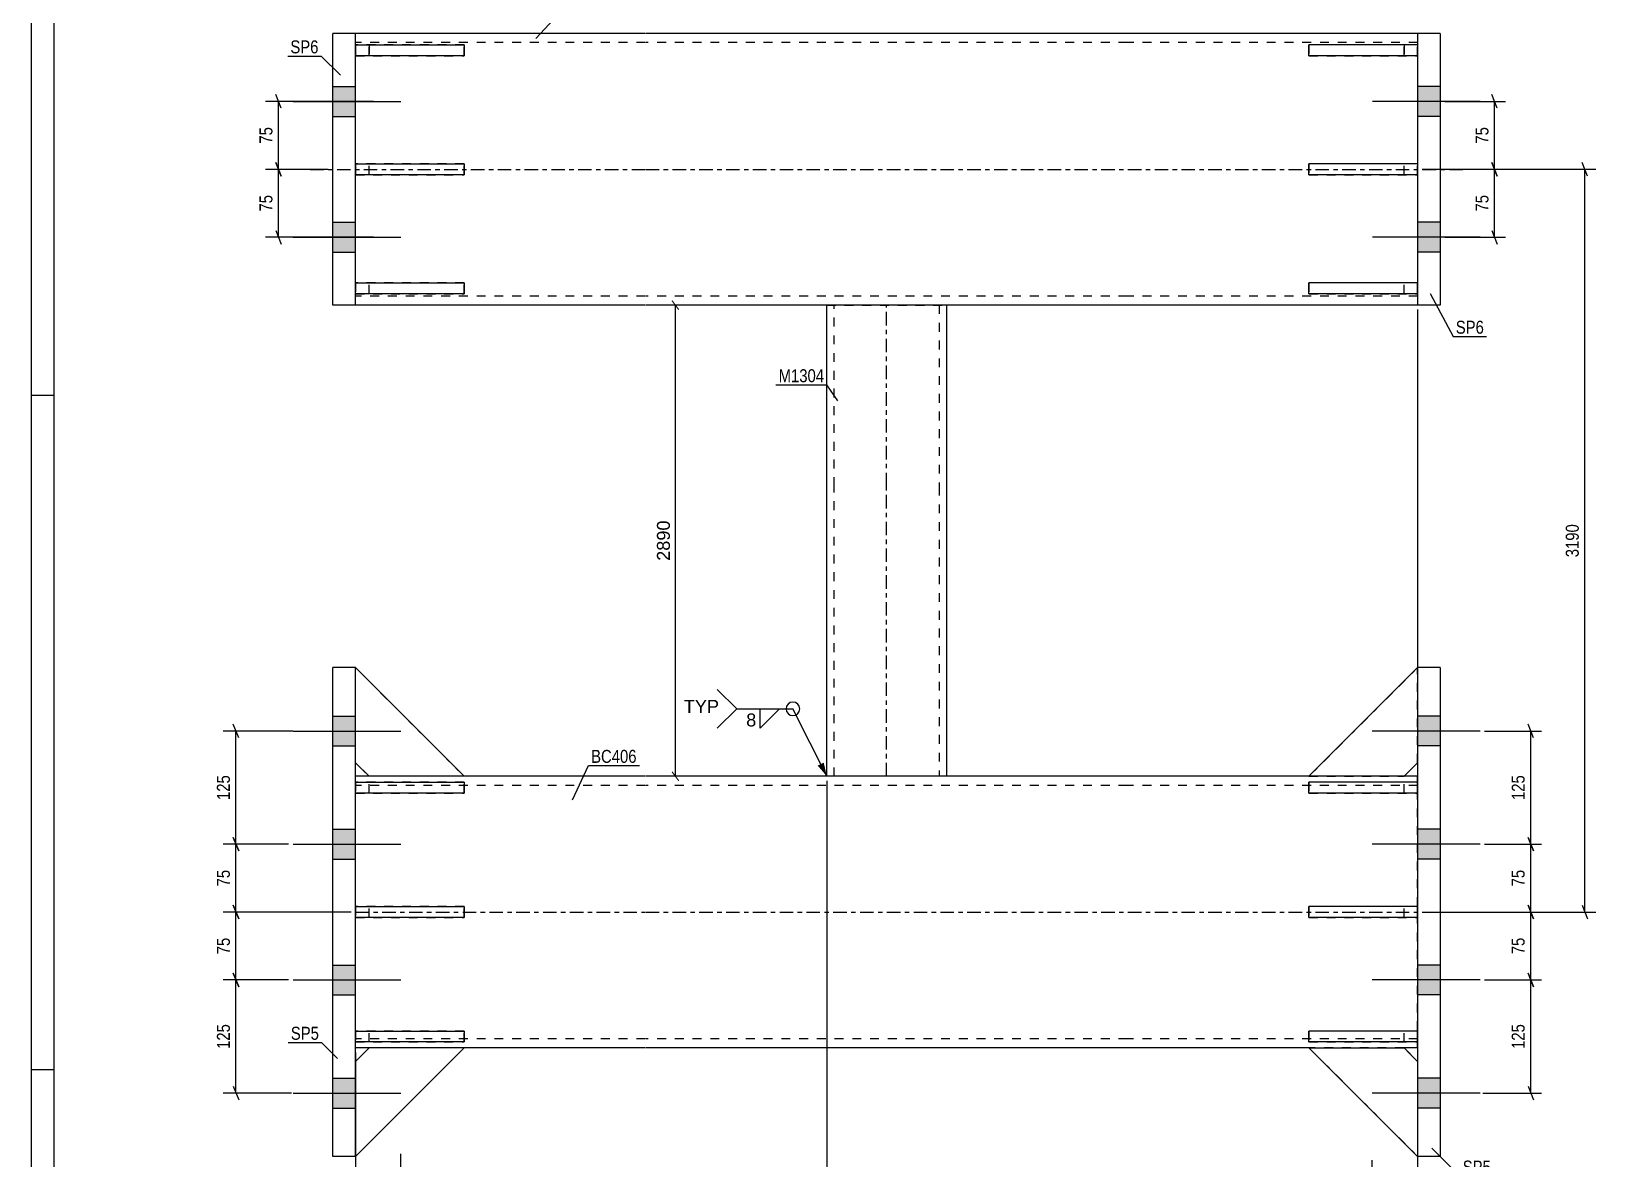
# Model space of a CAD drawing. Header units: millimetres. Extents: x 0 to 841, y 0 to 594.
# Drawn here: x 0 to 345.6, y 129.4 to 378.5 of the extents above; entities that cross this region are included whole.
import ezdxf

# ---------------------------------------------------------------- set-up
doc = ezdxf.new("R2010")
doc.units = ezdxf.units.MM
doc.linetypes.add('DXK_LINE_DOT2', pattern=[3.9198, 1.9599, -1.9599])
doc.linetypes.add('DXK_LINE_DOT3', pattern=[5.9187, 2.979, -0.9799, 0.9799, -0.9799])
doc.styles.add('Arial', font='ARIAL.TTF', dxfattribs={"height": 0.2})
doc.styles.add('Arial Narrow', font='ARIALN.TTF', dxfattribs={"height": 0.2})

# ---------------------------------------------------------------- blocks, each defined once
blk = doc.blocks.new('Unknown-122566933-1134')
at = {"color": 5, "linetype": 'Continuous'}
for p, q in [((0, 594), (0, 0)), ((5, 589), (5, 5)), ((5, 298), (0, 298)), ((5, 149), (0, 149))]:
    blk.add_line(p, q, dxfattribs=at)
blk = doc.blocks.new('Part-122566933-2838 - 2769')
at = {"color": 2, "linetype": 'Continuous'}
for p, q in [((311.22, 377.98), (306.22, 377.98)), ((306.22, 377.98), (306.22, 317.98)), ((311.22, 377.98), (311.22, 317.98)), ((311.22, 317.98), (306.22, 317.98))]:
    blk.add_line(p, q, dxfattribs=at)
blk = doc.blocks.new('Part-122566933-2773 - 2769')
at = {"color": 7, "linetype": 'DXK_LINE_DOT2'}
for p, q in [((95.62, 349.19), (71.62, 349.19)), ((71.62, 349.19), (71.62, 346.79)), ((74.62, 346.79), (74.62, 349.19)), ((95.62, 346.79), (95.62, 349.19)), ((71.62, 346.79), (95.62, 346.79))]:
    blk.add_line(p, q, dxfattribs=at)
blk = doc.blocks.new('Part-122566933-2771 - 2769')
at = {"color": 2, "linetype": 'Continuous'}
for p, q in [((71.62, 375.49), (95.62, 375.49)), ((71.62, 375.49), (71.62, 373.09)), ((95.62, 375.49), (95.62, 373.09)), ((95.62, 373.09), (71.62, 373.09))]:
    blk.add_line(p, q, dxfattribs=at)
at = {"color": 7, "linetype": 'DXK_LINE_DOT2'}
blk.add_line((74.62, 373.09), (74.62, 375.49), dxfattribs=at)
blk = doc.blocks.new('Part-122566933-2843 - 2769')
at = {"color": 2, "linetype": 'Continuous'}
for p, q in [((311.21, 237.88), (306.21, 237.88)), ((306.21, 237.88), (306.22, 129.88)), ((311.21, 237.88), (311.22, 129.88)), ((311.22, 129.88), (306.22, 129.88))]:
    blk.add_line(p, q, dxfattribs=at)
blk = doc.blocks.new('Part-122566933-2780 - 2769')
at = {"color": 2, "linetype": 'Continuous'}
for p, q in [((135.62, 377.98), (71.61, 377.98)), ((242.12, 377.98), (135.72, 377.98)), ((306.22, 377.98), (242.22, 377.98)), ((135.62, 317.98), (71.61, 317.98)), ((242.12, 317.98), (135.72, 317.98)), ((306.22, 317.98), (242.22, 317.98))]:
    blk.add_line(p, q, dxfattribs=at)
at = {"color": 7, "linetype": 'DXK_LINE_DOT2'}
for p, q in [((71.61, 317.98), (71.61, 377.98)), ((306.22, 377.98), (306.22, 317.98)), ((135.62, 375.98), (71.61, 375.98)), ((242.12, 375.98), (135.72, 375.98)), ((306.22, 375.98), (242.22, 375.98)), ((135.62, 319.98), (71.61, 319.98)), ((242.12, 319.98), (135.72, 319.98)), ((306.22, 319.98), (242.22, 319.98))]:
    blk.add_line(p, q, dxfattribs=at)
at = {"color": 7, "linetype": 'DXK_LINE_DOT3'}
for p, q in [((61.61, 347.98), (135.62, 347.98)), ((135.72, 347.98), (242.12, 347.98)), ((242.22, 347.98), (316.22, 347.98))]:
    blk.add_line(p, q, dxfattribs=at)
blk = doc.blocks.new('Part-122566933-2772 - 2769')
at = {"color": 2, "linetype": 'Continuous'}
for p, q in [((71.62, 320.49), (71.62, 322.89)), ((71.62, 322.89), (95.62, 322.89)), ((95.62, 322.89), (95.62, 320.49)), ((95.62, 320.49), (71.62, 320.49))]:
    blk.add_line(p, q, dxfattribs=at)
at = {"color": 7, "linetype": 'DXK_LINE_DOT2'}
blk.add_line((74.62, 320.49), (74.62, 322.89), dxfattribs=at)
blk = doc.blocks.new('Part-122566933-2774 - 2769')
at = {"color": 7, "linetype": 'DXK_LINE_DOT2'}
for p, q in [((95.62, 375.49), (71.62, 375.49)), ((71.62, 375.49), (71.62, 373.09)), ((74.62, 375.49), (74.62, 373.09)), ((95.62, 373.09), (95.62, 375.49)), ((71.62, 373.09), (95.62, 373.09))]:
    blk.add_line(p, q, dxfattribs=at)
blk = doc.blocks.new('Part-122566933-2775 - 2769')
at = {"color": 7, "linetype": 'DXK_LINE_DOT2'}
for p, q in [((95.62, 322.89), (71.62, 322.89)), ((71.62, 322.89), (71.62, 320.49)), ((74.62, 320.49), (74.62, 322.89)), ((95.62, 320.49), (95.62, 322.89)), ((71.62, 320.49), (95.62, 320.49))]:
    blk.add_line(p, q, dxfattribs=at)
blk = doc.blocks.new('Part-122566933-2855 - 2769')
at = {"color": 7, "linetype": 'DXK_LINE_DOT2'}
for p, q in [((306.22, 237.88), (282.22, 213.88)), ((306.22, 216.88), (306.22, 237.88)), ((303.22, 213.88), (306.22, 216.88)), ((282.22, 213.88), (303.22, 213.88))]:
    blk.add_line(p, q, dxfattribs=at)
blk = doc.blocks.new('Part-122566933-2785 - 2769')
at = {"color": 2, "linetype": 'Continuous'}
for p, q in [((74.62, 213.88), (71.61, 213.88)), ((135.62, 213.88), (95.62, 213.88)), ((242.12, 213.88), (135.72, 213.88)), ((282.22, 213.88), (242.22, 213.88)), ((306.21, 213.88), (303.22, 213.88)), ((74.61, 153.88), (71.61, 153.88)), ((135.62, 153.88), (95.61, 153.88)), ((242.12, 153.88), (135.72, 153.88)), ((282.22, 153.88), (242.22, 153.88)), ((306.21, 153.88), (303.22, 153.88))]:
    blk.add_line(p, q, dxfattribs=at)
at = {"color": 7, "linetype": 'DXK_LINE_DOT2'}
for p, q in [((71.61, 153.88), (71.61, 213.88)), ((135.62, 211.88), (71.61, 211.88)), ((95.62, 213.88), (74.62, 213.88)), ((242.12, 211.88), (135.72, 211.88)), ((306.21, 211.88), (242.22, 211.88)), ((303.22, 213.88), (282.22, 213.88)), ((306.21, 153.88), (306.21, 213.88)), ((135.62, 155.88), (71.61, 155.88)), ((242.12, 155.88), (135.72, 155.88)), ((306.21, 155.88), (242.22, 155.88)), ((95.61, 153.88), (74.61, 153.88)), ((303.22, 153.88), (282.22, 153.88))]:
    blk.add_line(p, q, dxfattribs=at)
at = {"color": 7, "linetype": 'DXK_LINE_DOT3'}
for p, q in [((71.61, 183.88), (135.62, 183.88)), ((135.72, 183.88), (242.12, 183.88)), ((242.22, 183.88), (306.21, 183.88))]:
    blk.add_line(p, q, dxfattribs=at)
blk = doc.blocks.new('Part-122566933-2857 - 2769')
at = {"color": 7, "linetype": 'DXK_LINE_DOT2'}
for p, q in [((74.62, 153.88), (71.62, 150.88)), ((71.62, 129.88), (95.62, 153.88)), ((95.62, 153.88), (74.62, 153.88)), ((71.62, 150.88), (71.62, 129.88))]:
    blk.add_line(p, q, dxfattribs=at)
blk = doc.blocks.new('Bolt-122566933-2786 - 2769')
at = {"linetype": 'Continuous'}
for points in [[(306.21, 227.18), (306.21, 220.58), (311.21, 220.58), (311.21, 227.18)], [(306.21, 227.18), (306.21, 220.58), (311.21, 220.58), (311.21, 227.18)], [(306.21, 227.18), (306.21, 220.58), (311.21, 220.58), (311.21, 227.18)], [(306.21, 202.18), (306.21, 195.58), (311.21, 195.58), (311.21, 202.18)], [(306.21, 202.18), (306.21, 195.58), (311.21, 195.58), (311.21, 202.18)], [(306.21, 172.18), (306.21, 165.58), (311.21, 165.58), (311.21, 172.18)], [(306.21, 172.18), (306.21, 165.58), (311.21, 165.58), (311.21, 172.18)], [(306.21, 147.18), (306.21, 140.58), (311.21, 140.58), (311.21, 147.18)], [(306.21, 147.18), (306.21, 140.58), (311.21, 140.58), (311.21, 147.18)], [(306.21, 147.18), (306.21, 140.58), (311.21, 140.58), (311.21, 147.18)]]:
    blk.add_hatch(color=1, dxfattribs=at).paths.add_polyline_path(points)
at = {"color": 1, "linetype": 'Continuous'}
for p, q in [((311.21, 227.18), (306.21, 227.18)), ((311.21, 227.18), (306.21, 227.18)), ((311.21, 227.18), (306.21, 227.18)), ((320.01, 223.88), (296.21, 223.88)), ((320.01, 223.88), (296.21, 223.88)), ((320.01, 223.88), (296.21, 223.88)), ((311.21, 220.58), (306.21, 220.58)), ((311.21, 220.58), (306.21, 220.58)), ((311.21, 220.58), (306.21, 220.58)), ((311.21, 202.18), (306.21, 202.18)), ((311.21, 202.18), (306.21, 202.18)), ((320.01, 198.88), (296.21, 198.88)), ((320.01, 198.88), (296.21, 198.88)), ((311.21, 195.58), (306.21, 195.58)), ((311.21, 195.58), (306.21, 195.58)), ((311.21, 172.18), (306.21, 172.18)), ((311.21, 172.18), (306.21, 172.18)), ((320.01, 168.88), (296.21, 168.88)), ((320.01, 168.88), (296.21, 168.88)), ((311.21, 165.58), (306.21, 165.58)), ((311.21, 165.58), (306.21, 165.58)), ((311.21, 147.18), (306.21, 147.18)), ((311.21, 147.18), (306.21, 147.18)), ((311.21, 147.18), (306.21, 147.18)), ((320.01, 143.88), (296.21, 143.88)), ((320.01, 143.88), (296.21, 143.88)), ((320.01, 143.88), (296.21, 143.88)), ((311.21, 140.58), (306.21, 140.58)), ((311.21, 140.58), (306.21, 140.58)), ((311.21, 140.58), (306.21, 140.58))]:
    blk.add_line(p, q, dxfattribs=at)
blk = doc.blocks.new('Part-122566933-2852 - 2769')
at = {"color": 7, "linetype": 'DXK_LINE_DOT2'}
for p, q in [((306.22, 157.58), (282.22, 157.58)), ((282.22, 157.58), (282.22, 155.18)), ((303.22, 155.18), (303.22, 157.58)), ((306.22, 155.18), (306.22, 157.58)), ((282.22, 155.18), (306.22, 155.18))]:
    blk.add_line(p, q, dxfattribs=at)
blk = doc.blocks.new('Bolt-122566933-2787 - 2769')
at = {"linetype": 'Continuous'}
for points in [[(306.22, 366.28), (306.22, 359.68), (311.22, 359.68), (311.22, 366.28)], [(306.22, 366.28), (306.22, 359.68), (311.22, 359.68), (311.22, 366.28)], [(306.22, 336.28), (306.22, 329.68), (311.22, 329.68), (311.22, 336.28)], [(306.22, 336.28), (306.22, 329.68), (311.22, 329.68), (311.22, 336.28)]]:
    blk.add_hatch(color=1, dxfattribs=at).paths.add_polyline_path(points)
at = {"color": 1, "linetype": 'Continuous'}
for p, q in [((320.02, 362.98), (296.22, 362.98)), ((320.02, 362.98), (296.22, 362.98)), ((311.22, 366.28), (306.22, 366.28)), ((311.22, 366.28), (306.22, 366.28)), ((311.22, 359.68), (306.22, 359.68)), ((311.22, 359.68), (306.22, 359.68)), ((311.22, 336.28), (306.22, 336.28)), ((311.22, 336.28), (306.22, 336.28)), ((320.02, 332.98), (296.22, 332.98)), ((320.02, 332.98), (296.22, 332.98)), ((311.22, 329.68), (306.22, 329.68)), ((311.22, 329.68), (306.22, 329.68))]:
    blk.add_line(p, q, dxfattribs=at)
blk = doc.blocks.new('Part-122566933-2851 - 2769')
at = {"color": 7, "linetype": 'DXK_LINE_DOT2'}
for p, q in [((306.22, 212.58), (282.22, 212.58)), ((282.22, 212.58), (282.22, 210.18)), ((303.22, 210.18), (303.22, 212.58)), ((306.22, 210.18), (306.22, 212.58)), ((282.22, 210.18), (306.22, 210.18))]:
    blk.add_line(p, q, dxfattribs=at)
blk = doc.blocks.new('Bolt-122566933-2788 - 2769')
at = {"linetype": 'Continuous'}
for points in [[(66.61, 227.18), (66.61, 220.58), (71.61, 220.58), (71.61, 227.18)], [(66.61, 227.18), (66.61, 220.58), (71.61, 220.58), (71.61, 227.18)], [(66.61, 227.18), (66.61, 220.58), (71.61, 220.58), (71.61, 227.18)], [(66.61, 202.18), (66.61, 195.58), (71.61, 195.58), (71.61, 202.18)], [(66.61, 202.18), (66.61, 195.58), (71.61, 195.58), (71.61, 202.18)], [(66.61, 172.18), (66.61, 165.58), (71.61, 165.58), (71.61, 172.18)], [(66.61, 172.18), (66.61, 165.58), (71.61, 165.58), (71.61, 172.18)], [(66.61, 147.18), (66.61, 140.58), (71.61, 140.58), (71.61, 147.18)], [(66.61, 147.18), (66.61, 140.58), (71.61, 140.58), (71.61, 147.18)], [(66.61, 147.18), (66.61, 140.58), (71.61, 140.58), (71.61, 147.18)]]:
    blk.add_hatch(color=1, dxfattribs=at).paths.add_polyline_path(points)
at = {"color": 1, "linetype": 'Continuous'}
for p, q in [((66.61, 227.18), (71.61, 227.18)), ((66.61, 227.18), (71.61, 227.18)), ((66.61, 227.18), (71.61, 227.18)), ((57.81, 223.88), (81.61, 223.88)), ((57.81, 223.88), (81.61, 223.88)), ((57.81, 223.88), (81.61, 223.88)), ((66.61, 220.58), (71.61, 220.58)), ((66.61, 220.58), (71.61, 220.58)), ((66.61, 220.58), (71.61, 220.58)), ((66.61, 202.18), (71.61, 202.18)), ((66.61, 202.18), (71.61, 202.18)), ((57.81, 198.88), (81.61, 198.88)), ((57.81, 198.88), (81.61, 198.88)), ((66.61, 195.58), (71.61, 195.58)), ((66.61, 195.58), (71.61, 195.58)), ((66.61, 172.18), (71.61, 172.18)), ((66.61, 172.18), (71.61, 172.18)), ((57.81, 168.88), (81.61, 168.88)), ((57.81, 168.88), (81.61, 168.88)), ((66.61, 165.58), (71.61, 165.58)), ((66.61, 165.58), (71.61, 165.58)), ((66.61, 147.18), (71.61, 147.18)), ((66.61, 147.18), (71.61, 147.18)), ((66.61, 147.18), (71.61, 147.18)), ((57.81, 143.88), (81.61, 143.88)), ((57.81, 143.88), (81.61, 143.88)), ((57.81, 143.88), (81.61, 143.88)), ((66.61, 140.58), (71.61, 140.58)), ((66.61, 140.58), (71.61, 140.58)), ((66.61, 140.58), (71.61, 140.58))]:
    blk.add_line(p, q, dxfattribs=at)
blk = doc.blocks.new('Bolt-122566933-2789 - 2769')
at = {"linetype": 'Continuous'}
for points in [[(66.61, 366.28), (66.61, 359.68), (71.61, 359.68), (71.61, 366.28)], [(66.61, 366.28), (66.61, 359.68), (71.61, 359.68), (71.61, 366.28)], [(66.61, 336.28), (66.61, 329.68), (71.61, 329.68), (71.61, 336.28)], [(66.61, 336.28), (66.61, 329.68), (71.61, 329.68), (71.61, 336.28)]]:
    blk.add_hatch(color=1, dxfattribs=at).paths.add_polyline_path(points)
at = {"color": 1, "linetype": 'Continuous'}
for p, q in [((57.81, 362.98), (81.61, 362.98)), ((57.81, 362.98), (81.61, 362.98)), ((66.61, 366.28), (71.61, 366.28)), ((66.61, 366.28), (71.61, 366.28)), ((66.61, 359.68), (71.61, 359.68)), ((66.61, 359.68), (71.61, 359.68)), ((66.61, 336.28), (71.61, 336.28)), ((66.61, 336.28), (71.61, 336.28)), ((57.81, 332.98), (81.61, 332.98)), ((57.81, 332.98), (81.61, 332.98)), ((66.61, 329.68), (71.61, 329.68)), ((66.61, 329.68), (71.61, 329.68))]:
    blk.add_line(p, q, dxfattribs=at)
blk = doc.blocks.new('Part-122566933-2848 - 2769')
at = {"color": 2, "linetype": 'Continuous'}
for p, q in [((175.72, 277.98), (175.72, 317.98)), ((202.12, 317.98), (202.12, 277.98)), ((175.72, 213.88), (175.72, 277.88)), ((202.12, 277.88), (202.12, 213.88))]:
    blk.add_line(p, q, dxfattribs=at)
at = {"color": 7, "linetype": 'DXK_LINE_DOT2'}
for p, q in [((175.72, 317.98), (202.12, 317.98)), ((177.32, 277.98), (177.32, 317.98)), ((200.52, 317.98), (200.52, 277.98)), ((177.32, 213.88), (177.32, 277.88)), ((200.52, 277.88), (200.52, 213.88)), ((202.12, 213.88), (175.72, 213.88))]:
    blk.add_line(p, q, dxfattribs=at)
at = {"color": 7, "linetype": 'DXK_LINE_DOT3'}
for p, q in [((188.92, 277.98), (188.92, 317.98)), ((188.92, 213.88), (188.92, 277.88))]:
    blk.add_line(p, q, dxfattribs=at)
blk = doc.blocks.new('Part-122566933-2817 - 2769')
at = {"color": 7, "linetype": 'DXK_LINE_DOT2'}
for p, q in [((95.62, 157.58), (71.62, 157.58)), ((71.62, 157.58), (71.62, 155.18)), ((74.62, 155.18), (74.62, 157.58)), ((95.62, 155.18), (95.62, 157.58)), ((71.62, 155.18), (95.62, 155.18))]:
    blk.add_line(p, q, dxfattribs=at)
blk = doc.blocks.new('Part-122566933-2810 - 2769')
at = {"color": 2, "linetype": 'Continuous'}
for p, q in [((71.62, 349.19), (95.62, 349.19)), ((71.62, 349.19), (71.62, 346.79)), ((95.62, 349.19), (95.62, 346.79)), ((95.62, 346.79), (71.62, 346.79))]:
    blk.add_line(p, q, dxfattribs=at)
at = {"color": 7, "linetype": 'DXK_LINE_DOT2'}
blk.add_line((74.62, 346.79), (74.62, 349.19), dxfattribs=at)
blk = doc.blocks.new('Part-122566933-2811 - 2769')
at = {"color": 7, "linetype": 'DXK_LINE_DOT2'}
for p, q in [((306.22, 322.89), (282.22, 322.89)), ((282.22, 322.89), (282.22, 320.49)), ((303.22, 320.49), (303.22, 322.89)), ((306.22, 320.49), (306.22, 322.89)), ((282.22, 320.49), (306.22, 320.49))]:
    blk.add_line(p, q, dxfattribs=at)
blk = doc.blocks.new('Part-122566933-2812 - 2769')
at = {"color": 7, "linetype": 'DXK_LINE_DOT2'}
for p, q in [((306.22, 375.49), (282.22, 375.49)), ((282.22, 375.49), (282.22, 373.09)), ((303.22, 375.49), (303.22, 373.09)), ((306.22, 373.09), (306.22, 375.49)), ((282.22, 373.09), (306.22, 373.09))]:
    blk.add_line(p, q, dxfattribs=at)
blk = doc.blocks.new('Part-122566933-2813 - 2769')
at = {"color": 7, "linetype": 'DXK_LINE_DOT2'}
for p, q in [((306.22, 349.19), (282.22, 349.19)), ((282.22, 349.19), (282.22, 346.79)), ((303.22, 346.79), (303.22, 349.19)), ((306.22, 346.79), (306.22, 349.19)), ((282.22, 346.79), (306.22, 346.79))]:
    blk.add_line(p, q, dxfattribs=at)
blk = doc.blocks.new('Part-122566933-2821 - 2769')
at = {"color": 2, "linetype": 'Continuous'}
for p, q in [((71.62, 210.18), (71.62, 212.58)), ((71.62, 212.58), (95.62, 212.58)), ((95.62, 212.58), (95.62, 210.18)), ((95.62, 210.18), (71.62, 210.18))]:
    blk.add_line(p, q, dxfattribs=at)
at = {"color": 7, "linetype": 'DXK_LINE_DOT2'}
blk.add_line((74.62, 210.18), (74.62, 212.58), dxfattribs=at)
blk = doc.blocks.new('Part-122566933-2814 - 2769')
at = {"color": 2, "linetype": 'Continuous'}
for p, q in [((282.22, 320.49), (282.22, 322.89)), ((306.22, 322.89), (282.22, 322.89)), ((306.22, 320.49), (306.22, 322.89)), ((306.22, 320.49), (282.22, 320.49))]:
    blk.add_line(p, q, dxfattribs=at)
at = {"color": 7, "linetype": 'DXK_LINE_DOT2'}
for p, q in [((303.22, 320.49), (303.22, 322.89)), ((306.22, 322.89), (306.22, 322.89)), ((306.22, 322.89), (306.22, 322.89)), ((306.22, 320.49), (306.22, 320.49)), ((306.22, 320.49), (306.22, 320.49))]:
    blk.add_line(p, q, dxfattribs=at)
blk = doc.blocks.new('Part-122566933-2815 - 2769')
at = {"color": 2, "linetype": 'Continuous'}
for p, q in [((282.22, 373.09), (282.22, 375.49)), ((306.22, 375.49), (282.22, 375.49)), ((306.22, 375.49), (306.22, 373.09)), ((306.22, 373.09), (282.22, 373.09))]:
    blk.add_line(p, q, dxfattribs=at)
at = {"color": 7, "linetype": 'DXK_LINE_DOT2'}
for p, q in [((303.22, 373.09), (303.22, 375.49)), ((306.22, 375.49), (306.22, 375.49)), ((306.22, 375.49), (306.22, 375.49)), ((306.22, 373.09), (306.22, 373.09)), ((306.22, 373.09), (306.22, 373.09))]:
    blk.add_line(p, q, dxfattribs=at)
blk = doc.blocks.new('Part-122566933-2816 - 2769')
at = {"color": 2, "linetype": 'Continuous'}
for p, q in [((282.22, 346.79), (282.22, 349.19)), ((306.22, 349.19), (282.22, 349.19)), ((306.22, 349.19), (306.22, 346.79)), ((306.22, 346.79), (282.22, 346.79))]:
    blk.add_line(p, q, dxfattribs=at)
at = {"color": 7, "linetype": 'DXK_LINE_DOT2'}
for p, q in [((303.22, 346.79), (303.22, 349.19)), ((306.22, 349.19), (306.22, 349.19)), ((306.22, 349.19), (306.22, 349.19)), ((306.22, 346.79), (306.22, 346.79)), ((306.22, 346.79), (306.22, 346.79))]:
    blk.add_line(p, q, dxfattribs=at)
blk = doc.blocks.new('Part-122566933-2818 - 2769')
at = {"color": 7, "linetype": 'DXK_LINE_DOT2'}
for p, q in [((95.62, 212.58), (71.62, 212.58)), ((71.62, 212.58), (71.62, 210.18)), ((74.62, 210.18), (74.62, 212.58)), ((95.62, 210.18), (95.62, 212.58)), ((71.62, 210.18), (95.62, 210.18))]:
    blk.add_line(p, q, dxfattribs=at)
blk = doc.blocks.new('Part-122566933-2819 - 2769')
at = {"color": 7, "linetype": 'DXK_LINE_DOT2'}
for p, q in [((95.62, 185.08), (71.62, 185.08)), ((71.62, 185.08), (71.62, 182.68)), ((74.62, 182.68), (74.62, 185.08)), ((95.62, 182.68), (95.62, 185.08)), ((71.62, 182.68), (95.62, 182.68))]:
    blk.add_line(p, q, dxfattribs=at)
blk = doc.blocks.new('Part-122566933-2820 - 2769')
at = {"color": 2, "linetype": 'Continuous'}
for p, q in [((71.62, 155.18), (71.62, 157.58)), ((71.62, 157.58), (95.62, 157.58)), ((95.62, 157.58), (95.62, 155.18)), ((95.62, 155.18), (71.62, 155.18))]:
    blk.add_line(p, q, dxfattribs=at)
at = {"color": 7, "linetype": 'DXK_LINE_DOT2'}
blk.add_line((74.62, 155.18), (74.62, 157.58), dxfattribs=at)
blk = doc.blocks.new('Part-122566933-2822 - 2769')
at = {"color": 2, "linetype": 'Continuous'}
for p, q in [((282.22, 210.18), (282.22, 212.58)), ((306.21, 212.58), (282.22, 212.58)), ((306.22, 210.18), (306.22, 212.58)), ((306.21, 210.18), (282.22, 210.18))]:
    blk.add_line(p, q, dxfattribs=at)
at = {"color": 7, "linetype": 'DXK_LINE_DOT2'}
for p, q in [((303.22, 210.18), (303.22, 212.58)), ((306.21, 212.58), (306.22, 212.58)), ((306.22, 212.58), (306.21, 212.58)), ((306.22, 210.18), (306.21, 210.18)), ((306.22, 210.18), (306.21, 210.18))]:
    blk.add_line(p, q, dxfattribs=at)
blk = doc.blocks.new('Part-122566933-2823 - 2769')
at = {"color": 2, "linetype": 'Continuous'}
for p, q in [((282.22, 182.68), (282.22, 185.08)), ((306.21, 185.08), (282.22, 185.08)), ((306.22, 182.68), (306.22, 185.08)), ((306.21, 182.68), (282.22, 182.68))]:
    blk.add_line(p, q, dxfattribs=at)
at = {"color": 7, "linetype": 'DXK_LINE_DOT2'}
for p, q in [((303.22, 182.68), (303.22, 185.08)), ((306.21, 185.08), (306.22, 185.08)), ((306.22, 185.08), (306.21, 185.08)), ((306.22, 182.68), (306.21, 182.68)), ((306.22, 182.68), (306.21, 182.68))]:
    blk.add_line(p, q, dxfattribs=at)
blk = doc.blocks.new('Part-122566933-2828 - 2769')
at = {"color": 2, "linetype": 'Continuous'}
for p, q in [((66.61, 317.98), (66.61, 377.98)), ((71.61, 377.98), (66.61, 377.98)), ((71.61, 317.98), (71.61, 377.98)), ((71.61, 317.98), (66.61, 317.98))]:
    blk.add_line(p, q, dxfattribs=at)
blk = doc.blocks.new('Part-122566933-2833 - 2769')
at = {"color": 2, "linetype": 'Continuous'}
for p, q in [((66.61, 129.88), (66.61, 237.88)), ((71.61, 237.88), (66.61, 237.88)), ((71.61, 129.88), (71.61, 237.88)), ((71.61, 129.88), (66.61, 129.88))]:
    blk.add_line(p, q, dxfattribs=at)
blk = doc.blocks.new('Part-122566933-2849 - 2769')
at = {"color": 2, "linetype": 'Continuous'}
for p, q in [((282.22, 155.18), (282.22, 157.58)), ((306.21, 157.58), (282.22, 157.58)), ((306.22, 155.18), (306.22, 157.58)), ((306.21, 155.18), (282.22, 155.18))]:
    blk.add_line(p, q, dxfattribs=at)
at = {"color": 7, "linetype": 'DXK_LINE_DOT2'}
for p, q in [((303.22, 155.18), (303.22, 157.58)), ((306.21, 157.58), (306.22, 157.58)), ((306.22, 157.58), (306.21, 157.58)), ((306.22, 155.18), (306.21, 155.18)), ((306.22, 155.18), (306.21, 155.18))]:
    blk.add_line(p, q, dxfattribs=at)
blk = doc.blocks.new('Part-122566933-2850 - 2769')
at = {"color": 7, "linetype": 'DXK_LINE_DOT2'}
for p, q in [((306.22, 185.08), (282.22, 185.08)), ((282.22, 185.08), (282.22, 182.68)), ((303.22, 182.68), (303.22, 185.08)), ((306.22, 182.68), (306.22, 185.08)), ((282.22, 182.68), (306.22, 182.68))]:
    blk.add_line(p, q, dxfattribs=at)
blk = doc.blocks.new('Part-122566933-2853 - 2769')
at = {"color": 7, "linetype": 'DXK_LINE_DOT2'}
for p, q in [((282.22, 153.88), (303.22, 153.88)), ((306.22, 129.88), (282.22, 153.88)), ((303.22, 153.88), (306.22, 150.88)), ((306.22, 150.88), (306.22, 129.88))]:
    blk.add_line(p, q, dxfattribs=at)
blk = doc.blocks.new('Part-122566933-2854 - 2769')
at = {"color": 2, "linetype": 'Continuous'}
for p, q in [((282.22, 153.88), (303.22, 153.88)), ((306.21, 129.89), (282.22, 153.88)), ((303.22, 153.88), (306.21, 150.89))]:
    blk.add_line(p, q, dxfattribs=at)
at = {"color": 7, "linetype": 'DXK_LINE_DOT2'}
for p, q in [((306.21, 150.89), (306.22, 150.88)), ((306.22, 150.88), (306.22, 129.88)), ((306.22, 129.88), (306.21, 129.89))]:
    blk.add_line(p, q, dxfattribs=at)
blk = doc.blocks.new('Part-122566933-2856 - 2769')
at = {"color": 2, "linetype": 'Continuous'}
for p, q in [((306.21, 237.88), (282.22, 213.88)), ((306.21, 216.88), (303.22, 213.88)), ((303.22, 213.88), (282.22, 213.88))]:
    blk.add_line(p, q, dxfattribs=at)
at = {"color": 7, "linetype": 'DXK_LINE_DOT2'}
for p, q in [((306.22, 237.88), (306.21, 237.88)), ((306.21, 237.88), (306.22, 237.88)), ((306.22, 216.88), (306.22, 237.88)), ((306.21, 216.88), (306.22, 216.88)), ((306.22, 216.88), (306.21, 216.88))]:
    blk.add_line(p, q, dxfattribs=at)
blk = doc.blocks.new('Part-122566933-2858 - 2769')
at = {"color": 2, "linetype": 'Continuous'}
for p, q in [((74.62, 153.88), (71.62, 150.88)), ((71.62, 129.88), (95.62, 153.88)), ((95.62, 153.88), (74.62, 153.88)), ((71.62, 150.88), (71.62, 129.88))]:
    blk.add_line(p, q, dxfattribs=at)
blk = doc.blocks.new('Part-122566933-2859 - 2769')
at = {"color": 7, "linetype": 'DXK_LINE_DOT2'}
for p, q in [((71.62, 216.88), (71.62, 237.88)), ((71.62, 237.88), (95.62, 213.88)), ((74.62, 213.88), (71.62, 216.88)), ((95.62, 213.88), (74.62, 213.88))]:
    blk.add_line(p, q, dxfattribs=at)
blk = doc.blocks.new('Part-122566933-2860 - 2769')
at = {"color": 2, "linetype": 'Continuous'}
for p, q in [((71.62, 216.88), (71.62, 237.88)), ((71.62, 237.88), (95.62, 213.88)), ((74.62, 213.88), (71.62, 216.88)), ((95.62, 213.88), (74.62, 213.88))]:
    blk.add_line(p, q, dxfattribs=at)
blk = doc.blocks.new('Part-122566933-2861 - 2769')
at = {"color": 2, "linetype": 'Continuous'}
for p, q in [((71.62, 182.68), (71.62, 185.08)), ((71.62, 185.08), (95.62, 185.08)), ((95.62, 185.08), (95.62, 182.68)), ((95.62, 182.68), (71.62, 182.68))]:
    blk.add_line(p, q, dxfattribs=at)
at = {"color": 7, "linetype": 'DXK_LINE_DOT2'}
blk.add_line((74.62, 182.68), (74.62, 185.08), dxfattribs=at)
blk = doc.blocks.new('StraightDimension-122566933-3057 - 2769')
at = {"color": 7, "linetype": 'Continuous'}
for p, q in [((75.61, 362.99), (51.76, 362.99)), ((55.21, 361.49), (54.01, 364.49)), ((54.61, 347.98), (54.61, 362.99)), ((54.01, 349.48), (55.21, 346.48)), ((65.61, 347.98), (51.76, 347.98))]:
    blk.add_line(p, q, dxfattribs=at)
at = {"color": 0}
blk.add_wipeout([(53.86, 357.91), (49.66, 357.91), (49.66, 353.06), (53.86, 353.06)], dxfattribs=at)
at = {"color": 3, "style": 'Arial Narrow'}
blk.add_text('75', height=2.863, rotation=90.0002, dxfattribs=at).set_placement((53.26, 353.66))
blk = doc.blocks.new('StraightDimension-122566933-3014 - 2769')
at = {"color": 7, "linetype": 'Continuous'}
for p, q in [((175.72, 212.88), (175.72, 109.02)), ((71.62, 152.88), (71.62, 113.59)), ((73.12, 116.82), (70.12, 115.62)), ((71.62, 116.22), (175.72, 116.22)), ((174.22, 115.62), (177.22, 116.82))]:
    blk.add_line(p, q, dxfattribs=at)
at = {"color": 0}
blk.add_wipeout([(127.21, 116.97), (127.21, 120.47), (120.12, 120.47), (120.12, 116.97)], dxfattribs=at)
at = {"color": 0, "linetype": 'Continuous'}
for points in [[(71.12, 115.62), (67.62, 115.62), (67.62, 113.09), (71.12, 113.09)], [(175.22, 115.62), (171.72, 115.62), (171.72, 108.52), (175.22, 108.52)]]:
    blk.add_wipeout(points, dxfattribs=at)
at = {"color": 3, "style": 'Arial Narrow'}
blk.add_text('2271', height=2.386, dxfattribs=at).set_placement((120.62, 117.47))
at = {"color": 3, "linetype": 'Continuous', "style": 'Arial Narrow'}
for s, height, p in [('0', 2.39, (70.62, 113.59)), ('2271', 2.386, (174.72, 109.02))]:
    blk.add_text(s, height=height, rotation=90.0002, dxfattribs=at).set_placement(p)
blk = doc.blocks.new('StraightDimension-122566933-4610 - 2769')
at = {"color": 7, "linetype": 'Continuous'}
for p, q in [((56.81, 198.88), (42.36, 198.88)), ((45.81, 197.38), (44.61, 200.38)), ((45.21, 183.88), (45.21, 198.88)), ((70.62, 183.88), (42.36, 183.88)), ((44.61, 185.38), (45.81, 182.38))]:
    blk.add_line(p, q, dxfattribs=at)
at = {"color": 0}
blk.add_wipeout([(44.46, 193.81), (40.26, 193.81), (40.26, 188.95), (44.46, 188.95)], dxfattribs=at)
at = {"color": 3, "style": 'Arial Narrow'}
blk.add_text('75', height=2.863, rotation=90.0002, dxfattribs=at).set_placement((43.86, 189.55))
blk = doc.blocks.new('StraightDimension-122566933-3024 - 2769')
at = {"color": 7, "linetype": 'Continuous'}
for p, q in [((306.22, 316.98), (306.22, 109.02)), ((175.72, 212.88), (175.72, 109.02)), ((177.22, 116.82), (174.22, 115.62)), ((175.72, 116.22), (306.22, 116.22)), ((304.72, 115.62), (307.72, 116.82))]:
    blk.add_line(p, q, dxfattribs=at)
at = {"color": 0}
blk.add_wipeout([(244.51, 116.97), (244.51, 120.47), (237.42, 120.47), (237.42, 116.97)], dxfattribs=at)
at = {"color": 0, "linetype": 'Continuous'}
blk.add_wipeout([(305.72, 115.62), (302.22, 115.62), (302.22, 108.52), (305.72, 108.52)], dxfattribs=at)
at = {"color": 3, "style": 'Arial Narrow'}
blk.add_text('2405', height=2.386, dxfattribs=at).set_placement((237.92, 117.47))
at = {"color": 3, "linetype": 'Continuous', "style": 'Arial Narrow'}
blk.add_text('4676', height=2.386, rotation=90.0002, dxfattribs=at).set_placement((305.22, 109.02))
blk = doc.blocks.new('StraightDimension-122566933-3033 - 2769')
at = {"linetype": 'Continuous'}
for points in [[(141.44, 318.88), (141.59, 319.08), (143.09, 317.08), (142.94, 316.88)], [(143.09, 212.98), (142.94, 212.78), (141.44, 214.78), (141.59, 214.98)]]:
    blk.add_hatch(color=7, dxfattribs=at).paths.add_polyline_path(points)
at = {"color": 7, "linetype": 'Continuous'}
for p, q in [((203.75, 317.98), (139.56, 317.98)), ((142.26, 213.88), (142.26, 317.98)), ((174.72, 213.88), (139.56, 213.88))]:
    blk.add_line(p, q, dxfattribs=at)
at = {"color": 0}
blk.add_wipeout([(141.66, 270.98), (137.46, 270.98), (137.46, 260.89), (141.66, 260.89)], dxfattribs=at)
at = {"color": 3, "style": 'Arial'}
blk.add_text('2890', height=2.865, rotation=90.0002, dxfattribs=at).set_placement((141.06, 261.49))
blk = doc.blocks.new('StraightDimension-122566933-3067 - 2769')
at = {"color": 7, "linetype": 'Continuous'}
for p, q in [((55.21, 346.48), (54.01, 349.48)), ((65.61, 347.98), (51.76, 347.98)), ((54.61, 332.98), (54.61, 347.98)), ((75.61, 332.98), (51.76, 332.98)), ((54.01, 334.48), (55.21, 331.48))]:
    blk.add_line(p, q, dxfattribs=at)
at = {"color": 0}
blk.add_wipeout([(53.86, 342.91), (49.66, 342.91), (49.66, 338.06), (53.86, 338.06)], dxfattribs=at)
at = {"color": 3, "style": 'Arial Narrow'}
blk.add_text('75', height=2.863, rotation=90.0002, dxfattribs=at).set_placement((53.26, 338.66))
blk = doc.blocks.new('StraightDimension-122566933-3105 - 2769')
at = {"color": 7, "linetype": 'Continuous'}
for p, q in [((312.22, 362.99), (325.62, 362.99)), ((323.82, 361.49), (322.62, 364.49)), ((323.22, 347.99), (323.22, 362.99)), ((322.62, 349.49), (323.82, 346.49)), ((307.22, 347.99), (325.62, 347.99))]:
    blk.add_line(p, q, dxfattribs=at)
at = {"color": 0}
blk.add_wipeout([(322.47, 357.91), (318.27, 357.91), (318.27, 353.06), (322.47, 353.06)], dxfattribs=at)
at = {"color": 3, "style": 'Arial Narrow'}
blk.add_text('75', height=2.863, rotation=90.0002, dxfattribs=at).set_placement((321.87, 353.66))
blk = doc.blocks.new('StraightDimension-122566933-3114 - 2769')
at = {"color": 7, "linetype": 'Continuous'}
for p, q in [((323.82, 346.49), (322.62, 349.49)), ((307.22, 347.99), (325.62, 347.99)), ((323.22, 332.98), (323.22, 347.99)), ((312.22, 332.98), (325.62, 332.98)), ((322.62, 334.48), (323.82, 331.48))]:
    blk.add_line(p, q, dxfattribs=at)
at = {"color": 0}
blk.add_wipeout([(322.47, 342.91), (318.27, 342.91), (318.27, 338.06), (322.47, 338.06)], dxfattribs=at)
at = {"color": 3, "style": 'Arial Narrow'}
blk.add_text('75', height=2.863, rotation=90.0002, dxfattribs=at).set_placement((321.87, 338.66))
blk = doc.blocks.new('StraightDimension-122566933-3124 - 2769')
at = {"color": 7, "linetype": 'Continuous'}
for p, q in [((343.76, 346.49), (342.56, 349.49)), ((307.22, 347.99), (345.56, 347.99)), ((343.16, 183.88), (343.16, 347.99)), ((307.22, 183.88), (345.56, 183.88)), ((342.56, 185.38), (343.76, 182.38))]:
    blk.add_line(p, q, dxfattribs=at)
at = {"color": 0}
blk.add_wipeout([(342.41, 270.19), (338.21, 270.19), (338.21, 261.68), (342.41, 261.68)], dxfattribs=at)
at = {"color": 3, "style": 'Arial Narrow'}
blk.add_text('3190', height=2.863, rotation=90.0002, dxfattribs=at).set_placement((341.81, 262.28))
blk = doc.blocks.new('StraightDimension-122566933-4609 - 2769')
at = {"color": 7, "linetype": 'Continuous'}
for p, q in [((45.81, 222.38), (44.61, 225.38)), ((57.8, 223.88), (42.36, 223.88)), ((45.21, 198.88), (45.21, 223.88)), ((56.81, 198.88), (42.36, 198.88)), ((44.61, 200.38), (45.81, 197.38))]:
    blk.add_line(p, q, dxfattribs=at)
at = {"color": 0}
blk.add_wipeout([(44.46, 214.72), (40.26, 214.72), (40.26, 208.04), (44.46, 208.04)], dxfattribs=at)
at = {"color": 3, "style": 'Arial Narrow'}
blk.add_text('125', height=2.863, rotation=90.0002, dxfattribs=at).set_placement((43.86, 208.64))
blk = doc.blocks.new('StraightDimension-122566933-4611 - 2769')
at = {"color": 7, "linetype": 'Continuous'}
for p, q in [((70.62, 183.88), (42.36, 183.88)), ((45.81, 182.38), (44.61, 185.38)), ((45.21, 168.88), (45.21, 183.88)), ((44.61, 170.38), (45.81, 167.38)), ((56.81, 168.88), (42.36, 168.88))]:
    blk.add_line(p, q, dxfattribs=at)
at = {"color": 0}
blk.add_wipeout([(44.46, 178.81), (40.26, 178.81), (40.26, 173.95), (44.46, 173.95)], dxfattribs=at)
at = {"color": 3, "style": 'Arial Narrow'}
blk.add_text('75', height=2.863, rotation=90.0002, dxfattribs=at).set_placement((43.86, 174.55))
blk = doc.blocks.new('StraightDimension-122566933-4612 - 2769')
at = {"color": 7, "linetype": 'Continuous'}
for p, q in [((45.81, 167.38), (44.61, 170.38)), ((56.81, 168.88), (42.36, 168.88)), ((45.21, 143.88), (45.21, 168.88)), ((44.61, 145.38), (45.81, 142.38)), ((57.45, 143.88), (42.36, 143.88))]:
    blk.add_line(p, q, dxfattribs=at)
at = {"color": 0}
blk.add_wipeout([(44.46, 159.72), (40.26, 159.72), (40.26, 153.04), (44.46, 153.04)], dxfattribs=at)
at = {"color": 3, "style": 'Arial Narrow'}
blk.add_text('125', height=2.863, rotation=90.0002, dxfattribs=at).set_placement((43.86, 153.64))
blk = doc.blocks.new('StraightDimension-122566933-4925 - 2769')
at = {"color": 7, "linetype": 'Continuous'}
for p, q in [((331.81, 222.38), (330.61, 225.38)), ((321.01, 223.88), (333.61, 223.88)), ((331.21, 198.88), (331.21, 223.88)), ((321.01, 198.88), (333.61, 198.88)), ((330.61, 200.38), (331.81, 197.38))]:
    blk.add_line(p, q, dxfattribs=at)
at = {"color": 0}
blk.add_wipeout([(330.46, 214.73), (326.26, 214.73), (326.26, 208.04), (330.46, 208.04)], dxfattribs=at)
at = {"color": 3, "style": 'Arial Narrow'}
blk.add_text('125', height=2.863, rotation=90.0002, dxfattribs=at).set_placement((329.86, 208.64))
blk = doc.blocks.new('StraightDimension-122566933-4926 - 2769')
at = {"color": 7, "linetype": 'Continuous'}
for p, q in [((321.01, 198.88), (333.61, 198.88)), ((331.81, 197.38), (330.61, 200.38)), ((331.21, 183.88), (331.21, 198.88)), ((307.22, 183.88), (333.61, 183.88)), ((330.61, 185.38), (331.81, 182.38))]:
    blk.add_line(p, q, dxfattribs=at)
at = {"color": 0}
blk.add_wipeout([(330.46, 193.81), (326.26, 193.81), (326.26, 188.96), (330.46, 188.96)], dxfattribs=at)
at = {"color": 3, "style": 'Arial Narrow'}
blk.add_text('75', height=2.863, rotation=90.0002, dxfattribs=at).set_placement((329.86, 189.56))
blk = doc.blocks.new('StraightDimension-122566933-4927 - 2769')
at = {"color": 7, "linetype": 'Continuous'}
for p, q in [((307.22, 183.88), (333.61, 183.88)), ((331.81, 182.38), (330.61, 185.38)), ((331.21, 168.88), (331.21, 183.88)), ((330.61, 170.38), (331.81, 167.38)), ((321.01, 168.88), (333.61, 168.88))]:
    blk.add_line(p, q, dxfattribs=at)
at = {"color": 0}
blk.add_wipeout([(330.46, 178.81), (326.26, 178.81), (326.26, 173.96), (330.46, 173.96)], dxfattribs=at)
at = {"color": 3, "style": 'Arial Narrow'}
blk.add_text('75', height=2.863, rotation=90.0002, dxfattribs=at).set_placement((329.86, 174.56))
blk = doc.blocks.new('StraightDimension-122566933-4928 - 2769')
at = {"color": 7, "linetype": 'Continuous'}
for p, q in [((331.81, 167.38), (330.61, 170.38)), ((321.01, 168.88), (333.61, 168.88)), ((331.21, 143.88), (331.21, 168.88)), ((330.61, 145.38), (331.81, 142.38)), ((320.6, 143.88), (333.61, 143.88))]:
    blk.add_line(p, q, dxfattribs=at)
at = {"color": 0}
blk.add_wipeout([(330.46, 159.73), (326.26, 159.73), (326.26, 153.04), (330.46, 153.04)], dxfattribs=at)
at = {"color": 3, "style": 'Arial Narrow'}
blk.add_text('125', height=2.863, rotation=90.0002, dxfattribs=at).set_placement((329.86, 153.64))
blk = doc.blocks.new('Mark-122566933-2781 - 2769')
at = {"color": 0}
blk.add_wipeout([(133.71, 216.85), (133.71, 219.85), (123.66, 219.85), (123.66, 216.85)], dxfattribs=at)
blk.add_wipeout([(133.71, 216.85), (133.71, 219.85), (123.66, 219.85), (123.66, 216.85)], dxfattribs=at)
at = {"color": 30, "linetype": 'Continuous'}
for p, q in [((119.51, 208.71), (123.06, 216.25)), ((123.06, 216.25), (134.31, 216.25))]:
    blk.add_line(p, q, dxfattribs=at)
at = {"color": 3, "style": 'Arial Narrow'}
blk.add_text('BC406', height=2.863, dxfattribs=at).set_placement((123.66, 216.85))
blk = doc.blocks.new('Mark-122566933-2824 - 2769')
at = {"color": 0}
blk.add_wipeout([(63.45, 373.61), (63.45, 376.61), (57.23, 376.61), (57.23, 373.61)], dxfattribs=at)
blk.add_wipeout([(63.45, 373.61), (63.45, 376.61), (57.23, 376.61), (57.23, 373.61)], dxfattribs=at)
at = {"color": 30, "linetype": 'Continuous'}
for p in [(56.63, 373.01), (68.29, 368.77)]:
    blk.add_line(p, (64.05, 373.01), dxfattribs=at)
at = {"color": 3, "style": 'Arial Narrow'}
blk.add_text('SP6', height=2.863, dxfattribs=at).set_placement((57.23, 373.61))
blk = doc.blocks.new('Mark-122566933-2776 - 2769')
at = {"color": 0}
blk.add_wipeout([(125.81, 381.71), (125.81, 384.71), (115.94, 384.71), (115.94, 381.71)], dxfattribs=at)
blk.add_wipeout([(125.81, 381.71), (125.81, 384.71), (115.94, 384.71), (115.94, 381.71)], dxfattribs=at)
at = {"color": 30, "linetype": 'Continuous'}
for p, q in [((111.47, 376.88), (115.34, 381.11)), ((115.34, 381.11), (126.41, 381.11))]:
    blk.add_line(p, q, dxfattribs=at)
at = {"color": 3, "style": 'Arial Narrow'}
blk.add_text('TR599', height=2.863, dxfattribs=at).set_placement((115.94, 381.71))
blk = doc.blocks.new('SectionMark-122566933-3154 - 2769')
at = {"color": 6, "linetype": 'Continuous'}
for p, q in [((301.71, 398.59), (304.21, 397.34)), ((296.21, 397.34), (304.21, 397.34)), ((296.21, 121.03), (304.21, 121.03)), ((304.21, 121.03), (301.71, 119.78))]:
    blk.add_line(p, q, dxfattribs=at)
at = {"color": 0, "linetype": 'Continuous'}
for points in [[(300.33, 392.09), (300.33, 395.59), (297.21, 395.59), (297.21, 392.09)], [(300.33, 122.78), (300.33, 126.28), (297.21, 126.28), (297.21, 122.78)]]:
    blk.add_wipeout(points, dxfattribs=at)
at = {"linetype": 'Continuous'}
for points in [[(301.71, 396.09), (301.71, 397.34), (304.21, 397.34)], [(301.71, 121.03), (301.71, 122.28), (304.21, 121.03)]]:
    blk.add_hatch(color=6, dxfattribs=at).paths.add_polyline_path(points)
at = {"color": 6, "linetype": 'Continuous'}
for p, q in [((301.71, 396.09), (301.71, 398.59)), ((296.21, 397.34), (296.21, 389.34)), ((304.21, 397.34), (301.71, 396.09)), ((296.21, 121.03), (296.21, 129.03)), ((304.21, 121.03), (301.71, 122.28)), ((301.71, 122.28), (301.71, 119.78))]:
    blk.add_line(p, q, dxfattribs=at)
at = {"color": 3, "linetype": 'Continuous', "style": 'Arial'}
for p in [(297.21, 392.09), (297.21, 122.78)]:
    blk.add_text('A', height=3.34, dxfattribs=at).set_placement(p)
blk = doc.blocks.new('Mark-122566933-2829 - 2769')
at = {"color": 0}
blk.add_wipeout([(63.54, 155.67), (63.54, 158.67), (57.33, 158.67), (57.33, 155.67)], dxfattribs=at)
blk.add_wipeout([(63.54, 155.67), (63.54, 158.67), (57.33, 158.67), (57.33, 155.67)], dxfattribs=at)
at = {"color": 30, "linetype": 'Continuous'}
for p in [(56.73, 155.07), (67.67, 151.54)]:
    blk.add_line(p, (64.14, 155.07), dxfattribs=at)
at = {"color": 3, "style": 'Arial Narrow'}
blk.add_text('SP5', height=2.863, dxfattribs=at).set_placement((57.33, 155.67))
blk = doc.blocks.new('Mark-122566933-2834 - 2769')
at = {"color": 0}
blk.add_wipeout([(320.86, 311.67), (320.86, 314.67), (314.65, 314.67), (314.65, 311.67)], dxfattribs=at)
blk.add_wipeout([(320.86, 311.67), (320.86, 314.67), (314.65, 314.67), (314.65, 311.67)], dxfattribs=at)
at = {"color": 30, "linetype": 'Continuous'}
for p, q in [((309.01, 320.53), (314.05, 311.07)), ((314.05, 311.07), (321.46, 311.07))]:
    blk.add_line(p, q, dxfattribs=at)
at = {"color": 3, "style": 'Arial Narrow'}
blk.add_text('SP6', height=2.863, dxfattribs=at).set_placement((314.65, 311.67))
blk = doc.blocks.new('Mark-122566933-2839 - 2769')
at = {"color": 0}
blk.add_wipeout([(322.39, 126.1), (322.39, 129.1), (316.18, 129.1), (316.18, 126.1)], dxfattribs=at)
blk.add_wipeout([(322.39, 126.1), (322.39, 129.1), (316.18, 129.1), (316.18, 126.1)], dxfattribs=at)
at = {"color": 30, "linetype": 'Continuous'}
for p, q in [((309.38, 131.71), (315.58, 125.5)), ((315.58, 125.5), (322.99, 125.5))]:
    blk.add_line(p, q, dxfattribs=at)
at = {"color": 3, "style": 'Arial Narrow'}
blk.add_text('SP5', height=2.863, dxfattribs=at).set_placement((316.18, 126.1))
blk = doc.blocks.new('Mark-122566933-2844 - 2769')
at = {"color": 0}
blk.add_wipeout([(175.13, 300.95), (175.13, 303.95), (165.08, 303.95), (165.08, 300.95)], dxfattribs=at)
blk.add_wipeout([(175.13, 300.95), (175.13, 303.95), (165.08, 303.95), (165.08, 300.95)], dxfattribs=at)
at = {"color": 30, "linetype": 'Continuous'}
for p in [(164.48, 300.35), (178.14, 296.84)]:
    blk.add_line(p, (175.73, 300.35), dxfattribs=at)
at = {"color": 3, "style": 'Arial Narrow'}
blk.add_text('M1304', height=2.863, dxfattribs=at).set_placement((165.08, 300.95))
blk = doc.blocks.new('SectionMark-122566933-3152 - 2769')
at = {"color": 6, "linetype": 'Continuous'}
for p, q in [((73.61, 397.74), (76.11, 398.99)), ((81.61, 397.74), (73.61, 397.74)), ((81.61, 122.46), (73.61, 122.46)), ((76.11, 121.21), (73.61, 122.46))]:
    blk.add_line(p, q, dxfattribs=at)
at = {"color": 0, "linetype": 'Continuous'}
for points in [[(80.61, 392.49), (80.61, 395.99), (77.5, 395.99), (77.5, 392.49)], [(80.61, 124.21), (80.61, 127.71), (77.5, 127.71), (77.5, 124.21)]]:
    blk.add_wipeout(points, dxfattribs=at)
at = {"linetype": 'Continuous'}
for points in [[(76.11, 397.74), (76.11, 396.49), (73.61, 397.74)], [(76.11, 123.71), (76.11, 122.46), (73.61, 122.46)]]:
    blk.add_hatch(color=6, dxfattribs=at).paths.add_polyline_path(points)
at = {"color": 6, "linetype": 'Continuous'}
for p, q in [((73.61, 397.74), (76.11, 396.49)), ((76.11, 396.49), (76.11, 398.99)), ((81.61, 397.74), (81.61, 389.74)), ((81.61, 122.46), (81.61, 130.46)), ((73.61, 122.46), (76.11, 123.71)), ((76.11, 123.71), (76.11, 121.21))]:
    blk.add_line(p, q, dxfattribs=at)
at = {"color": 3, "linetype": 'Continuous', "style": 'Arial'}
for p in [(77.5, 392.49), (77.5, 124.21)]:
    blk.add_text('A', height=3.34, dxfattribs=at).set_placement(p)
blk = doc.blocks.new('WeldMark-122566933-3158 - 2769')
at = {"linetype": 'Continuous'}
blk.add_hatch(color=30, dxfattribs=at).paths.add_polyline_path([(175.04, 216.9), (175.72, 213.88), (173.7, 216.23)])
at = {"color": 3, "linetype": 'Continuous'}
for q in [(151.52, 233.07), (151.52, 224.5)]:
    blk.add_line((155.81, 228.79), q, dxfattribs=at)
at = {"color": 30, "linetype": 'Continuous'}
blk.add_line((175.72, 213.88), (168.23, 228.79), dxfattribs=at)
at = {"color": 3, "linetype": 'Continuous'}
for start, end in [(90, 270), (270, 90)]:
    blk.add_arc((168.23, 228.79), 1.5, start, end, dxfattribs=at)
at = {"color": 0}
blk.add_wipeout([(160.33, 224.69), (160.33, 228.09), (157.71, 228.09), (157.71, 224.69)], dxfattribs=at)
at = {"color": 30, "linetype": 'Continuous'}
blk.add_line((155.81, 228.79), (168.23, 228.79), dxfattribs=at)
at = {"color": 3, "linetype": 'Continuous'}
for p, q in [((160.99, 228.79), (165.28, 228.79)), ((165.28, 228.79), (160.99, 224.5)), ((160.99, 224.5), (160.99, 228.79))]:
    blk.add_line(p, q, dxfattribs=at)
at = {"color": 3, "style": 'Arial'}
blk.add_text('8', height=2.87, dxfattribs=at).set_placement((157.91, 224.89))
at = {"color": 0, "linetype": 'Continuous'}
blk.add_wipeout([(151.91, 227.89), (151.91, 230.89), (144.13, 230.89), (144.13, 227.89)], dxfattribs=at)
blk.add_wipeout([(151.91, 227.89), (151.91, 230.89), (144.13, 230.89), (144.13, 227.89)], dxfattribs=at)
at = {"color": 3, "linetype": 'Continuous', "style": 'Arial'}
blk.add_text('TYP', height=2.865, dxfattribs=at).set_placement((144.13, 227.89))

msp = doc.modelspace()

# ---------------------------------------------------------------- block references
for name in ['Unknown-122566933-1134', 'Part-122566933-2780 - 2769', 'Part-122566933-2828 - 2769', 'Part-122566933-2838 - 2769', 'Part-122566933-2771 - 2769', 'Part-122566933-2774 - 2769', 'Part-122566933-2812 - 2769', 'Part-122566933-2815 - 2769', 'Bolt-122566933-2789 - 2769', 'Bolt-122566933-2787 - 2769', 'Part-122566933-2773 - 2769', 'Part-122566933-2810 - 2769', 'Part-122566933-2813 - 2769', 'Part-122566933-2816 - 2769', 'Part-122566933-2772 - 2769', 'Part-122566933-2775 - 2769', 'Part-122566933-2811 - 2769', 'Part-122566933-2814 - 2769', 'Part-122566933-2848 - 2769', 'Part-122566933-2833 - 2769', 'Part-122566933-2859 - 2769', 'Part-122566933-2860 - 2769', 'Part-122566933-2855 - 2769', 'Part-122566933-2856 - 2769', 'Part-122566933-2843 - 2769', 'Bolt-122566933-2788 - 2769', 'Bolt-122566933-2786 - 2769', 'Part-122566933-2785 - 2769', 'Part-122566933-2821 - 2769', 'Part-122566933-2818 - 2769', 'Part-122566933-2851 - 2769', 'Part-122566933-2822 - 2769', 'Part-122566933-2819 - 2769', 'Part-122566933-2861 - 2769', 'Part-122566933-2823 - 2769', 'Part-122566933-2850 - 2769', 'Part-122566933-2817 - 2769', 'Part-122566933-2820 - 2769', 'Part-122566933-2852 - 2769', 'Part-122566933-2849 - 2769', 'Part-122566933-2857 - 2769', 'Part-122566933-2858 - 2769', 'Part-122566933-2853 - 2769', 'Part-122566933-2854 - 2769']:
    msp.add_blockref(name, (0, 0))

# ---------------------------------------------------------------- next in the draw order: block references
for name in ['Mark-122566933-2776 - 2769', 'Mark-122566933-2824 - 2769', 'StraightDimension-122566933-3057 - 2769', 'StraightDimension-122566933-3105 - 2769', 'StraightDimension-122566933-3014 - 2769']:
    msp.add_blockref(name, (0, 0))

# ---------------------------------------------------------------- next in the draw order: block references
for name in ['StraightDimension-122566933-3067 - 2769', 'StraightDimension-122566933-3114 - 2769', 'StraightDimension-122566933-3024 - 2769', 'Mark-122566933-2781 - 2769', 'StraightDimension-122566933-4610 - 2769']:
    msp.add_blockref(name, (0, 0))

# ---------------------------------------------------------------- next in the draw order: block references
for name in ['SectionMark-122566933-3152 - 2769', 'SectionMark-122566933-3154 - 2769', 'StraightDimension-122566933-3124 - 2769', 'StraightDimension-122566933-3033 - 2769', 'StraightDimension-122566933-4609 - 2769', 'StraightDimension-122566933-4611 - 2769', 'Mark-122566933-2839 - 2769']:
    msp.add_blockref(name, (0, 0))

# ---------------------------------------------------------------- next in the draw order: block references
for name in ['Mark-122566933-2834 - 2769', 'Mark-122566933-2844 - 2769', 'WeldMark-122566933-3158 - 2769', 'StraightDimension-122566933-4925 - 2769', 'StraightDimension-122566933-4612 - 2769']:
    msp.add_blockref(name, (0, 0))

# ---------------------------------------------------------------- next in the draw order: block references
for name in ['StraightDimension-122566933-4926 - 2769', 'Mark-122566933-2829 - 2769']:
    msp.add_blockref(name, (0, 0))

# ---------------------------------------------------------------- next in the draw order: block references
msp.add_blockref('StraightDimension-122566933-4927 - 2769', (0, 0))

# ---------------------------------------------------------------- next in the draw order: block references
msp.add_blockref('StraightDimension-122566933-4928 - 2769', (0, 0))

doc.saveas('drawing.dxf')
